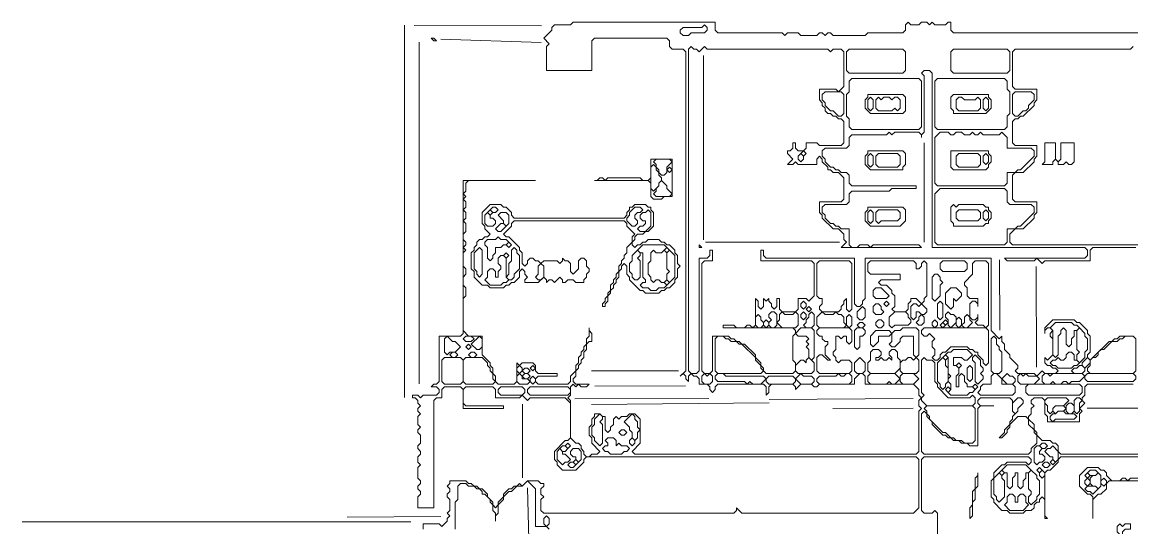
# Model space of a CAD drawing. Extents: x 10 to 1972, y 10 to 1392.
# Drawn here: x 324.4 to 738.5, y 871.5 to 1060 of the extents above; entities that cross this region are included whole.
import ezdxf

# ---------------------------------------------------------------- set-up
doc = ezdxf.new("R2010")
doc.units = 0
for name, color, linetype, lineweight in [('TRACE_CURVE', 6, 'Continuous', 0), ('TRACE_STRAIGHT', 5, 'Continuous', 0), ('TRACE_TEXT_SYMBOL', 6, 'Continuous', 0)]:
    doc.layers.add(name, color=color, linetype=linetype, lineweight=lineweight)

msp = doc.modelspace()

# ---------------------------------------------------------------- linework, layer by layer
at = {"layer": 'TRACE_CURVE', "color": 6}
for points in [[(741, 1056), (672, 1056), (671, 1057), (671, 1060), (670, 1060), (669, 1059), (665, 1059), (664, 1060), (663, 1059), (662, 1060), (660, 1060), (659, 1059), (656, 1059), (655, 1060), (654, 1059), (654, 1057), (653, 1056), (640, 1056), (639, 1055), (627, 1055), (626, 1056), (625, 1056), (624, 1055), (623, 1056), (622, 1056), (621, 1055), (615, 1055), (614, 1056), (610, 1056), (609, 1055), (608, 1056), (584, 1056), (583, 1057), (583, 1060), (530, 1060), (529, 1059), (523, 1059), (522, 1058), (522, 1057), (519, 1054), (521, 1052), (520, 1051), (520, 1042), (537, 1042), (537, 1053)], [(537, 1053), (538, 1054), (565, 1054), (566, 1053), (566, 1051), (567, 1050), (571, 1050), (572, 1049), (572, 930), (570, 928), (571, 929), (572, 928), (572, 927), (573, 926), (573, 928), (574, 929), (575, 928), (576, 928), (577, 927), (577, 925), (580, 925), (581, 924), (581, 923), (582, 922), (583, 923), (583, 924), (584, 925), (601, 925), (602, 924), (602, 921), (603, 922), (603, 924), (604, 925), (612, 925), (613, 924), (613, 923), (615, 925), (619, 925), (620, 924), (621, 924), (622, 925), (635, 925), (635, 927), (637, 929), (638, 929), (639, 928), (639, 925), (657, 925), (659, 923), (659, 921), (660, 920), (659, 919), (659, 917), (660, 916), (659, 915), (659, 900), (658, 899), (553, 899), (552, 900), (555, 903), (555, 912), (553, 914), (551, 914), (550, 913)], [(573, 1050), (574, 1051), (575, 1050), (576, 1050), (577, 1049), (579, 1051), (580, 1050), (625, 1050), (626, 1049), (627, 1050), (630, 1050), (631, 1049), (631, 1036), (629, 1034), (628, 1035), (622, 1035), (622, 1031), (623, 1030), (623, 1029), (624, 1028), (624, 1027), (625, 1026), (626, 1026), (627, 1025), (628, 1025), (629, 1024), (630, 1024), (631, 1023), (631, 1015), (630, 1014), (622, 1014), (621, 1015), (617, 1015), (617, 1013), (616, 1012), (614, 1012), (613, 1013), (613, 1015), (612, 1015), (612, 1013), (611, 1012), (610, 1012), (610, 1011), (612, 1009), (610, 1007), (612, 1007), (613, 1008), (614, 1007), (621, 1007), (621, 1009), (622, 1010), (623, 1009), (623, 1008), (625, 1006), (625, 1005), (626, 1005), (627, 1004), (629, 1004), (631, 1002), (631, 994), (630, 993), (622, 993), (622, 989), (623, 988)], [(591, 946), (590, 947), (586, 947), (586, 946), (612, 946), (613, 945), (613, 944), (612, 943), (612, 934), (613, 933), (613, 930), (612, 929), (602, 929), (601, 930), (601, 931), (600, 932), (600, 933), (598, 935), (598, 936), (594, 940), (593, 940), (592, 941), (591, 941), (590, 942), (589, 942), (588, 943), (582, 943), (582, 930), (581, 929), (579, 929), (578, 930), (578, 970), (579, 971), (582, 971), (582, 975), (581, 975), (581, 973), (580, 972), (577, 972), (577, 930), (576, 929), (574, 929), (573, 930), (573, 1050)], [(743, 977), (694, 977), (693, 978), (693, 981), (695, 983), (698, 983), (702, 987), (702, 988), (703, 989), (703, 993), (695, 993), (694, 994), (694, 1003), (695, 1004), (698, 1004), (702, 1008), (702, 1009), (703, 1010), (703, 1014), (695, 1014), (694, 1015), (694, 1023), (695, 1024), (696, 1024), (697, 1025), (698, 1025), (702, 1029), (702, 1030), (703, 1031), (703, 1035), (695, 1035), (694, 1036), (694, 1049), (695, 1050), (738, 1050), (739, 1051)], [(623, 988), (623, 987), (627, 983), (629, 983), (631, 981), (631, 979), (632, 978), (630, 976), (660, 976), (659, 977), (642, 977), (641, 976), (640, 977), (637, 977), (636, 976), (634, 976), (633, 977), (633, 983), (630, 983), (629, 984), (628, 984), (627, 985), (626, 985), (624, 987), (624, 988), (623, 989), (623, 991), (624, 992), (632, 992), (633, 993), (633, 996), (634, 997), (648, 997), (649, 998), (658, 998), (658, 999), (634, 999), (633, 1000), (633, 1003), (632, 1004), (630, 1004), (629, 1005), (628, 1005), (627, 1006), (626, 1006), (624, 1008), (624, 1009), (623, 1010), (623, 1012), (624, 1013), (632, 1013), (633, 1014), (633, 1017), (634, 1018), (647, 1018), (648, 1019), (649, 1018), (650, 1019), (659, 1019), (660, 1018), (660, 1017), (660, 1018), (661, 1019), (661, 1040)], [(661, 1040), (660, 1041), (661, 1042), (663, 1042), (664, 1041), (664, 976), (721, 976), (722, 975), (722, 973), (721, 972), (691, 972), (692, 971), (702, 971), (703, 972), (705, 970), (706, 971), (723, 971), (723, 975), (724, 976), (740, 976)], [(489, 996), (490, 997), (490, 1000), (491, 1001), (516, 1001), (489, 1001), (489, 944), (488, 943), (480, 943), (480, 926), (479, 925), (478, 925), (477, 924), (479, 924), (480, 923), (480, 922), (479, 921), (474, 921), (473, 920), (472, 921), (470, 921), (470, 920), (471, 920), (472, 919), (472, 918), (473, 917), (472, 916), (472, 915), (473, 914), (472, 913), (472, 910), (473, 909), (472, 908), (472, 907), (473, 906), (473, 903), (472, 902), (472, 901), (473, 900), (473, 899), (472, 898), (472, 896), (473, 895), (472, 894), (472, 890), (473, 889), (473, 888), (472, 887), (472, 886), (473, 885), (473, 884), (472, 883), (472, 879), (478, 879), (478, 919), (479, 920), (481, 920), (481, 923), (482, 924), (488, 924), (489, 923), (489, 916), (504, 916), (504, 917)], [(535, 940), (534, 939), (534, 938), (533, 937), (533, 936), (532, 935), (532, 933), (531, 932), (531, 930), (529, 928), (529, 926), (528, 925), (517, 925), (516, 926), (516, 927), (517, 928), (524, 928), (524, 929), (517, 929), (516, 930), (516, 932), (515, 933), (511, 933), (510, 932), (509, 933), (509, 926), (508, 925), (502, 925), (501, 926), (501, 928), (500, 929), (500, 931), (499, 932), (499, 933), (496, 936), (496, 943), (491, 943), (489, 945), (489, 957), (490, 958), (490, 961), (489, 962), (489, 965), (490, 966), (490, 968), (489, 969), (489, 974), (490, 975), (489, 976), (490, 977), (490, 978), (489, 979), (489, 981), (490, 982), (490, 985), (489, 986), (490, 987), (490, 989), (489, 990), (490, 991), (490, 993), (489, 994), (490, 995), (489, 996)], [(710, 931), (711, 930), (710, 929), (706, 929), (705, 930), (703, 928), (702, 929), (696, 929), (695, 930), (696, 931), (696, 932), (693, 935), (693, 936), (691, 938), (691, 940), (690, 941), (690, 943), (689, 942), (686, 945), (686, 972), (639, 972), (639, 957), (638, 956), (638, 955), (637, 954), (636, 954), (635, 955), (635, 972), (602, 972), (601, 973), (601, 975), (600, 975), (600, 971), (619, 971), (620, 970), (620, 958), (618, 956), (617, 957), (614, 957), (614, 953), (613, 952), (608, 952), (607, 953), (607, 957), (606, 957), (606, 954), (605, 953), (604, 954), (604, 955), (603, 956), (603, 957), (602, 956), (601, 957), (601, 954), (600, 953), (599, 954), (599, 956), (598, 957), (598, 947), (597, 946), (596, 947), (595, 947), (594, 946), (591, 946)], [(739, 943), (734, 943), (733, 942), (732, 942), (731, 941), (730, 941), (723, 934), (722, 935), (722, 936), (723, 937), (723, 943), (722, 944), (722, 945), (719, 948), (718, 948), (717, 949), (709, 949), (706, 946), (706, 944), (706, 945), (707, 946), (708, 946), (709, 945), (708, 944), (708, 943), (709, 942), (709, 936), (707, 934), (706, 935), (706, 933), (707, 932), (708, 932), (709, 931), (710, 931)], [(550, 913), (548, 913), (547, 912), (546, 913), (545, 912), (545, 910), (544, 909), (544, 908), (543, 907), (542, 908), (542, 913), (541, 913), (540, 914), (538, 914), (538, 913), (537, 912), (537, 910), (536, 909), (536, 906), (537, 905), (537, 903), (540, 900), (539, 899), (537, 899), (536, 898), (535, 898), (534, 899), (534, 900), (533, 901), (533, 902), (532, 903), (531, 903), (529, 905), (529, 919), (528, 920), (529, 921), (529, 924), (530, 925), (531, 924), (532, 925), (533, 924), (535, 924), (536, 925), (531, 925), (530, 926), (530, 927), (531, 928), (531, 930), (532, 931), (532, 932), (533, 933), (533, 934), (534, 935), (534, 937), (535, 938), (535, 940), (536, 941), (537, 941), (537, 944), (536, 945), (536, 946), (536, 943), (535, 942), (535, 940)], [(504, 917), (490, 917), (489, 918), (489, 923), (490, 924), (500, 924), (501, 923), (501, 920), (510, 920), (511, 921), (513, 919), (514, 920), (527, 920), (529, 918), (529, 905), (528, 904), (527, 904), (523, 900), (523, 897), (524, 896), (524, 895), (526, 893), (531, 893), (534, 896), (534, 897), (535, 898), (658, 898), (659, 897), (659, 879), (657, 877), (593, 877), (591, 879), (591, 878), (590, 877), (519, 877), (518, 878), (518, 882), (519, 883), (518, 884), (518, 886), (519, 887), (519, 888), (518, 888), (517, 889), (513, 889), (511, 887), (510, 888), (509, 887), (508, 887), (507, 886), (506, 886), (504, 884), (504, 883), (502, 881), (502, 880), (501, 879), (500, 880), (500, 881), (498, 883), (498, 884), (496, 886), (495, 886), (494, 887), (493, 887)], [(712, 899), (711, 900), (711, 902), (710, 903), (709, 903), (708, 904), (705, 904), (703, 906), (703, 907), (702, 908), (702, 910), (700, 912), (700, 913), (701, 914), (701, 916), (702, 917), (701, 918), (701, 919), (702, 920), (705, 920), (706, 919), (706, 914), (707, 913), (707, 911), (719, 911), (719, 914), (720, 915), (719, 916), (721, 918), (720, 919), (720, 920), (721, 921), (721, 924), (722, 925), (739, 925)], [(756, 899), (712, 899)], [(666, 845), (666, 877), (665, 878), (664, 877), (661, 877), (660, 878), (660, 897), (661, 898), (700, 898), (701, 897), (701, 896), (700, 895), (699, 896), (692, 896), (691, 895), (690, 895), (687, 892), (687, 890), (686, 889), (686, 883), (687, 882), (687, 881), (690, 878), (692, 878), (693, 877), (698, 877), (699, 878), (701, 878), (702, 879), (702, 880), (703, 881), (704, 881), (704, 882), (705, 883), (706, 882), (706, 875), (707, 875), (706, 876), (706, 892), (707, 893), (708, 893), (711, 896), (711, 897), (712, 898), (756, 898)], [(493, 887), (492, 888), (491, 888), (490, 889), (484, 889), (484, 888), (483, 887), (484, 886), (484, 885), (483, 884), (483, 883), (484, 882), (484, 878), (483, 877), (484, 876), (483, 875), (483, 874), (481, 872), (480, 873), (474, 873), (474, 871)], [(486, 871), (486, 881), (487, 882), (487, 887), (488, 888), (490, 888), (491, 887), (493, 887), (494, 886), (495, 886), (496, 885), (496, 884), (497, 884), (499, 882), (499, 881), (500, 880), (500, 878), (501, 877), (501, 874), (501, 876), (502, 877), (502, 880), (504, 882), (504, 883), (506, 885), (507, 885), (509, 887), (511, 887), (513, 889), (516, 886), (516, 872), (520, 872), (521, 871)]]:
    msp.add_lwpolyline(points, dxfattribs=at)
for points in [[(578, 1058), (579, 1059), (580, 1058), (580, 1057), (579, 1056), (574, 1056), (573, 1055), (571, 1055), (570, 1056), (570, 1057), (571, 1058)], [(632, 1049), (633, 1050), (653, 1050), (654, 1049), (654, 1042), (653, 1041), (633, 1041), (632, 1042)], [(671, 1049), (672, 1050), (692, 1050), (693, 1049), (693, 1042), (692, 1041), (672, 1041), (671, 1042)], [(633, 1038), (634, 1039), (659, 1039), (660, 1038), (660, 1021), (659, 1020), (634, 1020), (633, 1021), (633, 1024), (632, 1025), (632, 1033), (633, 1034)], [(665, 1038), (666, 1039), (691, 1039), (692, 1038), (692, 1035), (693, 1034), (693, 1026), (692, 1025), (692, 1021), (691, 1020), (666, 1020), (665, 1021)], [(623, 1033), (624, 1034), (630, 1034), (631, 1033), (631, 1026), (630, 1025), (629, 1025), (627, 1027), (626, 1027), (624, 1029), (624, 1030), (623, 1031)], [(694, 1033), (695, 1034), (701, 1034), (702, 1033), (702, 1031), (700, 1029), (700, 1028), (699, 1027), (698, 1027), (696, 1025), (695, 1025), (694, 1026)], [(667, 1019), (670, 1019), (671, 1018), (672, 1018), (673, 1019), (675, 1019), (676, 1018), (678, 1018), (679, 1019), (680, 1018), (681, 1018), (682, 1019), (683, 1018), (689, 1018), (690, 1019), (692, 1017), (692, 1013), (701, 1013), (702, 1012), (702, 1010), (697, 1005), (696, 1005), (695, 1004), (692, 1004), (692, 1000), (691, 999), (666, 999), (665, 1000), (665, 1017)], [(614, 1010), (615, 1011), (616, 1010), (616, 1009), (615, 1008), (614, 1009)], [(615, 1011), (616, 1012), (617, 1011), (616, 1010)], [(667, 998), (691, 998), (692, 997), (692, 993), (693, 992), (701, 992), (702, 991), (702, 989), (697, 984), (696, 984), (695, 983), (692, 983), (692, 978), (691, 977), (666, 977), (665, 978), (665, 996)], [(621, 970), (622, 971), (633, 971), (634, 970), (634, 953), (633, 952), (632, 953), (632, 957), (631, 956), (631, 955), (630, 954), (630, 953), (629, 952), (623, 952), (622, 953), (622, 954), (623, 955), (623, 957), (622, 957), (621, 958)], [(640, 970), (641, 971), (657, 971), (658, 970), (658, 968), (659, 968), (660, 969), (660, 970), (661, 971), (662, 970), (662, 958), (661, 957), (661, 956), (660, 955), (658, 957), (656, 957), (656, 956), (655, 955), (655, 953), (654, 952), (650, 952), (649, 953), (650, 954), (650, 958), (649, 959), (649, 960), (647, 962), (645, 962), (644, 963), (645, 964), (652, 964), (652, 966), (641, 966), (640, 967)], [(667, 970), (668, 971), (676, 971), (677, 970), (677, 968), (676, 967), (668, 967), (667, 968)], [(679, 970), (680, 971), (684, 971), (685, 970), (685, 947), (684, 946), (683, 947), (681, 947), (680, 948), (681, 949), (681, 951), (681, 950), (680, 949), (679, 949), (678, 950), (678, 955), (679, 956), (680, 956), (681, 955), (681, 954), (681, 957), (678, 957), (677, 958), (677, 961), (676, 962), (676, 963), (679, 966)], [(664, 965), (665, 966), (666, 966), (667, 965), (667, 964), (668, 963), (667, 962), (667, 958), (665, 956), (664, 957)], [(642, 960), (643, 961), (645, 961), (648, 958), (647, 957), (643, 957), (642, 958)], [(671, 961), (673, 961), (675, 959), (675, 958), (673, 956), (672, 957), (672, 954), (671, 953), (669, 955), (669, 959)], [(615, 955), (616, 956), (617, 955), (617, 954), (616, 953), (615, 954)], [(617, 953), (618, 954), (619, 953), (618, 952)], [(638, 954), (639, 953), (639, 950), (638, 949), (637, 949), (636, 950), (636, 952)], [(642, 954), (643, 955), (644, 955), (645, 954), (645, 953), (646, 952), (645, 951), (643, 951), (642, 952)], [(646, 955), (647, 956), (648, 955), (647, 954)], [(656, 954), (657, 955), (658, 955), (659, 954), (660, 955), (662, 953), (662, 952), (661, 951), (660, 951), (659, 952), (658, 952), (658, 950), (657, 949), (656, 950)], [(666, 955), (667, 956), (668, 955), (668, 950), (667, 949), (666, 950)], [(598, 950), (599, 951), (600, 950), (600, 949), (601, 948), (601, 947), (600, 946), (599, 946), (598, 947)], [(601, 948), (602, 949), (603, 948), (603, 947), (602, 946), (601, 947)], [(603, 951), (604, 952), (605, 952), (606, 951), (606, 947), (605, 946), (604, 946), (603, 947), (603, 948), (604, 949), (603, 950)], [(607, 951), (608, 952), (609, 951), (612, 951), (613, 952), (614, 951), (614, 947), (613, 946), (608, 946), (606, 948), (607, 949)], [(615, 951), (616, 952), (617, 951), (617, 950), (616, 949), (615, 950)], [(618, 951), (619, 952), (620, 951), (620, 947), (619, 946), (617, 946), (616, 947), (617, 948), (617, 949), (618, 950)], [(623, 952), (624, 951), (627, 951), (628, 952), (629, 951), (630, 951), (631, 950), (631, 948), (632, 947), (631, 946), (622, 946), (621, 947), (621, 950)], [(632, 950), (633, 951), (634, 950), (634, 947), (633, 946), (632, 947)], [(643, 948), (644, 949), (645, 949), (646, 948), (646, 947), (645, 946), (644, 946), (643, 947)], [(650, 952), (654, 952), (655, 951), (655, 950), (656, 949), (656, 948), (655, 947), (650, 947), (649, 946), (648, 947), (648, 950)], [(659, 950), (660, 951), (661, 950), (661, 948), (660, 947), (659, 947), (658, 948), (659, 949)], [(664, 948), (665, 949), (666, 948), (666, 947), (665, 946), (664, 947)], [(668, 948), (669, 949), (670, 948), (669, 947)], [(669, 951), (670, 952), (671, 951), (672, 951), (673, 950), (673, 948), (671, 946), (670, 947), (670, 949), (669, 950)], [(673, 949), (674, 950), (675, 949), (675, 947), (674, 946), (673, 947)], [(676, 950), (677, 951), (678, 950), (678, 949), (679, 948), (677, 946), (676, 946), (675, 947), (676, 948)], [(615, 946), (619, 946), (620, 945), (620, 935), (619, 934), (618, 935), (618, 938), (617, 939), (618, 940), (617, 941), (618, 942), (617, 943), (614, 943), (613, 944)], [(621, 945), (622, 946), (633, 946), (634, 945), (634, 941), (633, 940), (632, 941), (632, 943), (631, 943), (630, 942), (629, 943), (628, 943), (628, 938), (627, 937), (627, 936), (628, 935), (628, 934), (629, 933), (630, 934), (633, 934), (634, 933), (634, 930), (633, 929), (622, 929), (621, 930), (621, 935), (622, 936), (623, 936), (625, 934), (626, 934), (624, 936), (624, 939), (625, 940), (625, 941), (624, 941), (623, 942), (623, 943), (622, 943), (621, 944)], [(635, 945), (636, 946), (638, 946), (639, 945), (639, 944), (638, 943), (637, 943), (637, 939), (636, 938), (635, 939)], [(636, 947), (637, 948), (638, 948), (639, 947), (638, 946), (637, 946)], [(643, 945), (648, 945), (649, 944), (648, 943), (644, 943), (644, 941), (642, 939), (641, 940), (641, 943)], [(652, 945), (653, 946), (658, 946), (659, 945), (659, 936), (658, 935), (657, 936), (657, 943), (653, 943), (652, 942), (652, 941), (650, 939), (649, 939), (648, 940), (649, 941), (649, 944), (650, 945)], [(660, 945), (661, 946), (684, 946), (685, 945), (685, 933), (684, 932), (683, 933), (683, 934), (681, 936), (681, 937), (680, 937), (679, 938), (678, 938), (677, 939), (671, 939), (669, 937), (668, 937), (667, 936), (667, 935), (666, 934), (665, 934), (664, 935), (665, 936), (665, 938), (664, 939), (664, 941), (665, 942), (663, 944), (662, 943), (661, 943), (660, 944)], [(667, 947), (668, 948), (669, 947), (668, 946)], [(710, 948), (716, 948), (717, 947), (718, 947), (719, 946), (718, 945), (717, 945), (717, 943), (716, 942), (716, 940), (715, 939), (714, 940), (714, 945), (713, 946), (712, 945), (712, 944), (711, 943), (711, 936), (710, 935), (709, 936), (709, 945), (708, 946)], [(718, 945), (719, 946), (721, 944), (721, 943), (722, 942), (722, 938), (721, 937), (721, 935), (719, 933), (718, 934), (718, 936), (719, 937), (718, 938)], [(482, 942), (483, 943), (485, 941), (486, 941), (488, 939), (486, 937), (484, 937), (483, 936), (482, 937)], [(489, 942), (490, 943), (492, 943), (493, 942), (492, 941), (490, 941)], [(495, 943), (496, 942), (496, 939), (495, 938), (494, 938), (492, 940)], [(583, 942), (584, 943), (586, 943), (587, 942), (588, 942), (589, 941), (591, 941), (592, 940), (593, 940), (598, 935), (598, 934), (600, 932), (600, 931), (601, 930), (600, 929), (584, 929), (583, 930)], [(686, 942), (687, 943), (688, 942), (688, 940), (689, 939), (689, 938), (690, 937), (690, 930), (689, 929), (687, 929), (686, 930)], [(735, 942), (736, 943), (739, 943), (740, 942), (740, 930), (739, 929), (723, 929), (722, 930), (722, 931), (723, 932), (723, 934), (724, 935), (725, 935), (726, 936), (726, 937), (727, 938), (728, 938), (731, 941), (733, 941), (734, 942)], [(484, 936), (485, 937), (486, 937), (487, 936), (486, 935), (485, 935)], [(490, 939), (491, 940), (492, 939), (491, 938)], [(491, 936), (492, 937), (493, 937), (494, 936), (493, 935), (492, 935)], [(641, 937), (642, 938), (644, 938), (645, 937), (645, 936), (644, 935), (643, 935), (643, 934), (644, 934), (645, 935), (646, 934), (647, 934), (648, 935), (649, 934), (649, 935), (648, 936), (648, 937), (649, 938), (650, 938), (651, 937), (651, 935), (652, 934), (652, 931), (650, 929), (641, 929), (640, 930), (640, 933), (641, 934)], [(668, 935), (669, 936), (670, 935), (669, 934)], [(671, 937), (672, 938), (677, 938), (679, 936), (677, 934), (676, 934), (675, 935), (672, 935), (672, 932), (673, 932), (674, 931), (674, 929), (673, 928), (673, 924), (674, 924), (674, 928), (675, 929), (676, 928), (676, 926), (677, 925), (677, 924), (679, 924), (680, 923), (679, 922), (678, 922), (677, 921), (671, 921), (670, 922), (671, 923), (671, 925), (670, 926), (670, 927), (671, 928), (670, 929), (670, 935), (669, 936), (670, 937)], [(679, 935), (680, 936), (682, 934), (682, 932), (683, 931), (683, 930), (682, 929), (683, 928), (683, 927), (681, 925), (680, 926), (680, 933), (679, 934)], [(714, 936), (715, 937), (716, 937), (717, 936), (717, 934), (718, 934), (719, 933), (718, 932), (717, 932), (716, 931), (711, 931), (710, 932), (709, 932), (708, 933), (709, 934), (710, 934), (711, 935), (712, 934), (713, 934), (714, 935)], [(481, 934), (482, 935), (488, 935), (489, 934), (489, 926), (488, 925), (482, 925), (481, 926)], [(489, 934), (490, 935), (496, 935), (498, 933), (498, 932), (499, 931), (499, 930), (500, 929), (500, 927), (501, 926), (500, 925), (490, 925), (489, 926)], [(509, 931), (510, 932), (511, 931), (511, 930), (510, 929), (509, 930)], [(514, 931), (515, 932), (516, 931), (515, 930)], [(617, 934), (618, 935), (620, 933), (620, 930), (619, 929), (614, 929), (613, 930), (613, 932), (615, 934), (616, 934), (617, 933)], [(637, 935), (639, 933), (639, 930), (638, 929), (636, 929), (635, 930), (635, 933)], [(654, 934), (655, 935), (656, 935), (657, 934), (658, 935), (659, 934), (659, 930), (658, 929), (653, 929), (652, 930), (652, 933), (653, 934)], [(660, 934), (661, 935), (662, 934), (664, 934), (665, 933), (665, 926), (666, 925), (666, 924), (670, 920), (678, 920), (679, 921), (680, 920), (680, 918), (679, 917), (662, 917), (660, 919), (660, 920), (661, 921), (660, 922)], [(668, 935), (669, 934), (669, 932), (670, 931), (670, 926), (669, 925), (669, 924), (668, 923), (667, 924), (667, 925), (666, 926), (666, 933)], [(673, 932), (674, 933), (675, 932), (674, 931)], [(677, 931), (678, 932), (679, 931), (679, 927), (678, 926), (677, 927)], [(718, 931), (719, 932), (720, 932), (721, 931), (721, 930), (720, 929), (717, 929), (716, 930), (717, 931)], [(722, 935), (723, 934), (723, 933), (721, 931), (720, 932), (720, 933)], [(509, 928), (510, 929), (511, 928), (511, 927), (513, 927), (514, 926), (513, 925), (510, 925), (509, 926)], [(511, 930), (512, 931), (513, 931), (514, 930), (513, 929), (512, 929)], [(511, 928), (512, 929), (513, 929), (514, 928), (513, 927), (512, 927)], [(514, 927), (515, 928), (516, 927), (516, 926), (515, 925), (514, 926)], [(578, 928), (579, 929), (580, 928), (581, 929), (582, 928), (582, 926), (581, 925), (579, 925), (578, 926)], [(583, 928), (584, 929), (586, 929), (587, 928), (601, 928), (602, 927), (600, 925), (597, 925), (596, 926), (595, 925), (594, 926), (584, 926), (583, 927)], [(602, 927), (603, 928), (612, 928), (613, 927), (613, 926), (612, 925), (603, 925), (602, 926)], [(615, 929), (616, 928), (619, 928), (620, 927), (620, 926), (619, 925), (615, 925), (613, 927)], [(628, 928), (629, 929), (630, 928), (631, 928), (632, 929), (633, 929), (634, 928), (634, 926), (633, 925), (622, 925), (621, 926), (621, 927), (622, 928)], [(640, 928), (641, 929), (650, 929), (652, 927), (650, 925), (649, 925), (648, 926), (647, 925), (641, 925), (640, 926)], [(652, 928), (653, 929), (657, 929), (659, 927), (657, 925), (653, 925), (652, 926)], [(686, 928), (687, 929), (688, 929), (690, 927), (690, 925), (694, 925), (695, 924), (695, 922), (694, 921), (682, 921), (681, 922), (682, 923), (682, 924), (683, 925), (686, 925)], [(692, 929), (693, 928), (694, 928), (695, 927), (695, 926), (694, 925), (692, 925), (690, 927)], [(696, 928), (697, 929), (698, 928), (699, 929), (700, 928), (703, 928), (704, 927), (702, 925), (697, 925), (696, 926)], [(705, 928), (706, 929), (707, 929), (708, 928), (709, 929), (720, 929), (721, 928), (719, 926), (716, 926), (715, 925), (714, 926), (713, 926), (712, 925), (710, 925), (709, 926), (708, 925), (706, 925), (705, 926)], [(721, 928), (722, 929), (739, 929), (740, 928), (740, 927), (739, 926), (722, 926), (721, 927)], [(502, 923), (503, 924), (511, 924), (512, 923), (512, 922), (511, 921), (503, 921), (502, 922)], [(513, 923), (514, 924), (528, 924), (529, 923), (529, 922), (528, 921), (514, 921), (513, 922)], [(669, 923), (670, 924), (671, 923), (670, 922)], [(679, 924), (680, 925), (681, 924), (680, 923)], [(699, 924), (700, 925), (719, 925), (720, 924), (720, 922), (719, 921), (700, 921), (699, 922)], [(681, 919), (682, 920), (693, 920), (694, 919), (694, 915), (695, 914), (694, 913), (694, 912), (693, 911), (693, 910), (691, 908), (691, 907), (689, 905), (690, 905), (692, 907), (692, 908), (693, 909), (693, 910), (696, 913), (699, 913), (700, 912), (700, 910), (702, 908), (702, 907), (703, 906), (703, 903), (701, 901), (701, 900), (700, 899), (661, 899), (660, 900), (660, 914), (661, 915), (662, 914), (662, 913), (664, 911), (664, 910), (668, 906), (669, 906), (670, 905), (671, 905), (672, 904), (674, 904), (675, 903), (677, 903), (678, 902), (681, 902), (681, 916), (682, 917), (687, 917), (682, 917), (681, 918)], [(696, 920), (697, 920), (698, 919), (698, 918), (696, 916), (696, 915), (695, 914), (694, 915), (694, 918)], [(706, 919), (707, 920), (714, 920), (715, 919), (713, 917), (710, 917), (709, 916), (709, 915), (708, 914), (707, 915), (707, 917), (706, 918)], [(717, 919), (718, 920), (719, 920), (720, 919), (719, 918), (719, 915), (718, 914), (717, 915)], [(661, 916), (662, 917), (679, 917), (680, 916), (680, 904), (679, 903), (676, 903), (675, 904), (673, 904), (672, 905), (671, 905), (669, 907), (668, 907), (663, 912), (663, 913), (662, 914), (662, 915)], [(709, 916), (710, 917), (713, 917), (714, 916), (713, 915), (711, 915), (710, 914), (709, 915)], [(714, 917), (715, 918), (716, 918), (717, 917), (717, 915), (716, 914), (715, 914), (714, 915)], [(540, 914), (541, 913), (541, 912), (540, 911), (541, 910), (541, 903), (540, 902), (538, 904), (538, 905), (537, 906), (537, 909), (538, 910), (538, 912)], [(552, 914), (553, 913), (553, 912), (554, 911), (554, 909), (555, 908), (554, 907), (554, 905), (553, 904), (552, 905), (552, 907), (551, 908), (551, 909), (549, 911)], [(710, 914), (711, 915), (713, 915), (714, 914), (717, 914), (718, 913), (717, 912), (710, 912), (709, 911), (708, 912), (708, 913), (709, 914)], [(547, 907), (548, 908), (549, 908), (550, 907), (549, 906), (548, 906)], [(527, 902), (528, 903), (529, 902), (528, 901)], [(542, 904), (543, 905), (545, 905), (546, 904), (546, 902), (547, 903), (548, 902), (550, 902), (551, 901), (550, 900), (549, 900), (548, 899), (544, 899), (543, 900), (542, 900), (541, 901), (542, 902), (543, 902), (543, 903)], [(551, 904), (552, 905), (553, 904), (553, 903), (552, 902), (551, 903)], [(704, 902), (705, 903), (706, 903), (707, 902), (706, 901), (705, 901)], [(524, 900), (525, 901), (526, 900), (526, 899), (527, 899), (529, 897), (528, 896), (527, 896), (526, 895), (524, 897)], [(525, 901), (526, 902), (527, 902), (528, 901), (527, 900), (526, 900)], [(529, 900), (530, 901), (532, 901), (533, 900), (533, 897), (532, 896), (531, 897), (531, 898), (530, 898), (529, 899)], [(702, 901), (703, 902), (704, 902), (705, 901), (704, 900), (704, 899), (705, 899), (706, 898), (706, 897), (705, 896), (704, 896), (703, 895), (702, 896)], [(708, 901), (709, 902), (711, 900), (711, 897), (710, 896), (709, 897), (709, 898), (708, 898), (706, 900), (707, 901)], [(528, 895), (529, 896), (530, 896), (531, 895), (530, 894), (529, 894)], [(530, 896), (531, 897), (532, 896), (531, 895)], [(692, 895), (699, 895), (701, 893), (700, 892), (699, 892), (699, 890), (698, 889), (698, 887), (697, 886), (696, 887), (696, 892), (695, 892), (695, 891), (694, 890), (694, 887), (693, 886), (692, 887), (692, 892), (691, 892), (690, 893)], [(705, 895), (706, 896), (707, 896), (708, 895), (707, 894), (706, 894)], [(708, 896), (709, 897), (710, 896), (709, 895)], [(689, 892), (690, 891), (690, 890), (691, 889), (691, 883), (689, 881), (688, 882), (688, 883), (687, 884), (687, 890)], [(689, 892), (690, 893), (691, 892), (690, 891)], [(700, 892), (701, 893), (703, 891), (703, 890), (704, 889), (704, 884), (703, 883), (703, 882), (701, 880), (700, 881), (700, 883), (701, 884), (701, 885), (700, 886)], [(703, 893), (704, 894), (705, 893), (704, 892)], [(704, 892), (705, 893), (706, 892), (706, 891), (705, 890), (704, 891)], [(692, 883), (693, 884), (694, 884), (695, 883), (695, 881), (696, 881), (696, 883), (697, 884), (698, 884), (699, 883), (699, 881), (700, 880), (698, 878), (693, 878), (691, 880), (692, 881)], [(519, 875), (520, 876), (521, 875), (521, 873), (520, 872), (519, 873)]]:
    msp.add_lwpolyline(points, close=True, dxfattribs=at)
at = {"layer": 'TRACE_STRAIGHT', "color": 5}
for p, q in [((467.04, 1058.88), (467.04, 920.13)), ((470.63, 1058.81), (518.13, 1058.66)), ((472.52, 925.12), (472.59, 1052.62)), ((480.62, 1053.62), (518.12, 1052.47)), ((578.59, 978.87), (578.62, 1047.63)), ((661, 1015), (661, 978)), ((579.38, 977.94), (629.38, 977.94)), ((689.1, 971.38), (689.2, 945.12)), ((702.86, 968.87), (702.95, 931.37)), ((536.88, 929.98), (569.38, 930.07)), ((538.12, 924.26), (571.88, 924.45)), ((530.62, 919.56), (580.63, 919.69)), ((603.12, 919.33), (656.88, 919.72)), ((511.1, 917.63), (511.1, 890.12)), ((536.88, 917.48), (603.12, 918.05)), ((626.87, 916), (656.88, 916.06)), ((721.87, 916.15), (791.88, 916.1)), ((513, 886.37), (513.71, 857.61)), ((445.62, 875.52), (480.63, 875.76)), ((324.38, 873.66), (469.38, 873.76))]:
    msp.add_line(p, q, dxfattribs=at)
at = {"layer": 'TRACE_TEXT_SYMBOL', "color": 6}
for points in [[(477, 1054), (478, 1053), (479, 1053), (478, 1054)], [(640, 1033), (640, 1032), (639, 1031), (639, 1028), (641, 1026), (653, 1026), (654, 1027), (654, 1032), (653, 1033)], [(640, 1031), (641, 1032), (642, 1031), (642, 1028), (641, 1027), (640, 1028)], [(643, 1031), (644, 1032), (645, 1031), (646, 1032), (648, 1032), (649, 1031), (650, 1032), (651, 1032), (652, 1031), (652, 1028), (651, 1027), (650, 1028), (649, 1027), (644, 1027), (643, 1028)], [(672, 1033), (671, 1032), (671, 1028), (672, 1027), (672, 1026), (684, 1026), (686, 1028), (686, 1031), (685, 1032), (685, 1033)], [(673, 1031), (674, 1032), (675, 1032), (676, 1031), (680, 1031), (681, 1032), (682, 1031), (682, 1028), (681, 1027), (674, 1027), (673, 1028)], [(683, 1031), (684, 1032), (685, 1031), (685, 1028), (684, 1027), (683, 1028)], [(706, 1015), (706, 1008), (705, 1007), (709, 1007), (709, 1008), (710, 1009), (711, 1008), (711, 1007), (713, 1007), (714, 1008), (715, 1007), (716, 1007), (717, 1008), (717, 1015), (712, 1015), (712, 1009), (711, 1008), (710, 1009), (710, 1015)], [(640, 1012), (640, 1011), (639, 1010), (639, 1007), (641, 1005), (653, 1005), (653, 1006), (654, 1007), (654, 1011), (653, 1012)], [(640, 1010), (641, 1011), (642, 1010), (642, 1007), (641, 1006), (640, 1007)], [(643, 1010), (644, 1011), (651, 1011), (652, 1010), (652, 1007), (651, 1006), (644, 1006), (643, 1007)], [(671, 1012), (671, 1006), (672, 1005), (684, 1005), (685, 1006), (685, 1007), (686, 1008), (686, 1010), (685, 1011), (685, 1012)], [(673, 1010), (674, 1011), (681, 1011), (682, 1010), (682, 1007), (681, 1006), (674, 1006), (673, 1007)], [(683, 1010), (684, 1011), (685, 1010), (685, 1008), (684, 1007), (683, 1008)], [(559, 1009), (559, 1002), (558, 1001), (556, 1001), (555, 1002), (543, 1002), (542, 1001), (541, 1002), (540, 1002), (539, 1001), (538, 1001), (558, 1001), (559, 1000), (559, 995), (560, 994), (563, 994), (564, 995), (567, 995), (567, 1009)], [(559, 1006), (560, 1007), (561, 1006), (561, 1005), (562, 1004), (562, 1003), (563, 1002), (563, 1001), (562, 1000), (562, 999), (560, 997), (559, 998)], [(560, 1008), (561, 1009), (566, 1009), (567, 1008), (565, 1006), (565, 1004), (564, 1003), (563, 1003), (562, 1004), (562, 1005), (561, 1006), (561, 1007)], [(565, 1005), (566, 1006), (567, 1005), (566, 1004)], [(562, 1000), (563, 1001), (565, 999), (565, 998), (567, 996), (566, 995), (561, 995), (560, 996), (561, 997), (561, 998), (562, 999)], [(498, 989), (499, 990), (500, 989), (499, 988)], [(499, 990), (500, 991), (501, 991), (502, 990), (501, 989), (500, 989)], [(553, 991), (555, 991), (556, 990), (555, 989), (554, 989), (553, 988), (553, 987), (554, 986), (554, 985), (553, 984), (552, 984), (550, 986), (550, 987), (551, 988), (551, 989)], [(557, 989), (558, 990), (559, 989), (559, 984), (557, 982), (555, 982), (554, 983), (555, 984), (556, 984), (557, 985), (557, 986), (556, 986), (555, 987), (555, 988), (556, 989)], [(640, 991), (640, 990), (639, 989), (639, 986), (641, 984), (652, 984), (654, 986), (654, 990), (653, 991)], [(640, 989), (641, 990), (642, 989), (642, 986), (641, 985), (640, 986)], [(643, 989), (644, 990), (651, 990), (652, 989), (652, 987), (651, 986), (645, 986), (644, 985), (643, 986)], [(672, 992), (671, 991), (671, 986), (672, 985), (672, 984), (683, 984), (684, 985), (685, 985), (685, 986), (686, 987), (686, 989), (685, 990), (685, 991), (684, 991), (683, 992), (674, 992), (673, 991)], [(673, 989), (674, 990), (681, 990), (682, 989), (682, 987), (681, 986), (674, 986), (673, 987)], [(683, 989), (684, 990), (685, 989), (685, 987), (684, 986), (683, 987)], [(497, 988), (498, 989), (499, 988), (499, 987), (500, 987), (501, 986), (501, 985), (500, 984), (498, 984), (497, 985)], [(502, 988), (503, 989), (505, 989), (506, 988), (506, 985), (505, 984), (504, 985), (504, 986)], [(503, 985), (504, 985), (505, 984), (503, 982), (502, 982), (501, 983)], [(501, 979), (502, 980), (503, 979), (505, 979), (506, 978), (505, 977), (504, 977), (503, 976), (501, 976), (501, 974), (500, 973), (500, 972), (499, 971), (498, 972), (498, 976), (497, 977), (497, 978), (498, 979)], [(505, 977), (506, 978), (507, 977), (506, 976)], [(495, 976), (496, 975), (496, 966), (495, 965), (494, 966), (494, 967), (493, 968), (493, 974)], [(504, 973), (505, 974), (506, 973), (505, 972)], [(507, 975), (508, 976), (509, 975), (509, 974), (510, 973), (510, 968), (508, 966), (508, 965), (507, 964), (506, 964), (505, 965), (506, 966), (506, 970), (507, 971)], [(554, 975), (555, 974), (555, 973), (554, 972), (555, 971), (555, 965), (554, 964), (553, 964), (552, 965), (552, 966), (551, 967), (551, 970), (552, 971), (552, 973)], [(556, 977), (564, 977), (565, 976), (563, 974), (561, 974), (560, 975), (559, 974), (559, 971), (558, 970), (558, 966), (559, 965), (559, 964), (560, 963), (561, 964), (562, 964), (563, 963), (564, 963), (565, 962), (564, 961), (562, 961), (561, 960), (559, 960), (558, 961), (556, 961), (555, 962), (556, 963), (557, 963), (557, 964), (556, 965), (556, 974), (555, 974), (554, 975)], [(564, 975), (565, 976), (566, 975), (565, 974)], [(565, 974), (566, 975), (568, 973), (568, 965), (566, 963), (565, 964), (565, 966), (566, 967), (565, 968)], [(577, 977), (577, 976), (578, 976)], [(502, 972), (503, 973), (504, 973), (505, 972), (505, 965), (506, 964), (505, 963), (504, 963), (503, 962), (499, 962), (497, 964), (498, 965), (498, 967), (499, 968), (500, 968), (501, 967), (501, 965), (502, 965), (502, 967), (503, 968), (503, 969), (502, 970)], [(517, 969), (518, 970), (519, 969), (519, 965), (518, 964), (517, 964), (516, 965), (517, 966)], [(564, 963), (565, 964), (566, 963), (565, 962)], [(681, 892), (681, 891), (680, 890), (680, 886), (679, 885), (679, 880), (678, 879), (678, 875), (679, 876), (679, 881), (680, 882), (680, 886), (681, 887)], [(721, 891), (722, 892), (723, 891), (722, 890)], [(722, 892), (723, 893), (725, 893), (726, 892), (725, 891), (723, 891)], [(725, 891), (726, 892), (727, 891), (727, 887), (726, 886), (725, 887), (724, 887), (723, 888), (723, 890), (724, 891)], [(721, 889), (722, 890), (723, 889), (723, 888), (722, 887), (721, 888)], [(721, 886), (722, 887), (725, 887), (726, 886), (724, 884), (723, 885), (722, 885)], [(727, 889), (728, 890), (729, 889), (729, 888), (728, 887), (727, 888)], [(734, 873), (733, 872), (733, 870), (734, 869), (733, 868), (733, 867), (734, 868), (735, 867), (735, 870), (736, 871), (738, 871), (738, 873), (736, 873), (735, 872)]]:
    msp.add_lwpolyline(points, close=True, dxfattribs=at)
for points in [[(499, 992), (496, 989), (496, 985), (497, 984), (497, 983), (499, 981), (498, 980), (497, 980), (496, 979), (495, 979), (494, 978), (494, 977), (493, 976), (493, 975), (492, 974), (492, 968), (493, 967), (493, 965), (496, 962), (498, 962), (499, 961), (504, 961), (505, 962), (506, 962), (507, 963), (508, 963), (510, 965), (510, 967), (511, 968), (512, 967), (512, 966), (513, 965), (512, 964), (512, 963), (517, 963), (519, 965), (520, 964), (520, 963), (521, 964), (522, 964), (523, 963), (525, 965), (526, 964), (526, 963), (527, 963), (528, 964), (530, 964), (531, 963), (534, 963), (534, 964), (535, 965), (535, 966), (536, 967), (536, 968), (535, 969), (535, 971), (534, 972), (533, 972), (532, 971), (532, 968), (530, 966), (529, 967), (529, 970), (528, 971)], [(548, 968), (548, 969), (549, 970), (550, 969), (550, 966), (551, 965), (551, 964), (555, 960), (556, 960), (557, 959), (562, 959), (563, 960), (564, 960), (565, 961), (566, 961), (568, 963), (568, 964), (569, 965), (569, 968), (570, 969), (569, 970), (569, 973), (568, 974), (568, 975), (566, 977), (565, 977), (564, 978), (563, 978), (562, 979), (558, 979), (557, 978), (556, 978), (555, 977), (554, 977), (553, 976), (552, 977), (552, 978), (553, 979), (553, 980), (554, 981), (556, 981), (557, 982), (558, 982), (560, 984), (560, 989), (559, 990), (559, 991), (558, 991), (557, 992), (553, 992), (552, 991), (551, 991), (551, 990), (550, 989), (550, 988), (549, 987), (508, 987), (507, 988), (507, 989), (505, 991), (504, 991), (503, 992), (499, 992)], [(528, 971), (527, 971), (526, 972), (526, 971), (525, 970), (524, 971), (519, 971), (518, 970), (517, 971), (516, 971), (515, 972), (514, 972), (513, 971), (513, 970), (512, 969), (511, 970), (511, 974), (510, 975), (510, 976), (506, 980), (505, 980), (504, 981), (507, 984), (507, 985), (508, 986), (549, 986), (550, 985), (550, 984), (553, 981), (552, 980), (552, 978), (550, 976), (550, 974), (549, 973), (549, 972), (548, 971), (548, 970), (547, 969), (547, 967), (546, 966), (546, 965), (545, 964), (545, 963), (544, 962), (544, 960), (543, 959), (543, 958), (542, 957), (542, 956), (541, 955), (541, 954), (542, 954), (542, 955), (543, 956), (543, 958), (544, 959), (544, 960), (545, 961), (545, 962), (546, 963), (546, 964), (547, 965), (547, 967), (548, 968)], [(804, 890), (738, 890), (737, 889), (736, 890), (735, 890), (734, 889), (731, 889), (729, 891), (729, 892), (728, 893), (727, 893), (726, 894), (722, 894), (719, 891), (719, 887), (722, 884), (723, 884), (724, 883), (724, 875), (724, 882), (726, 884), (727, 884), (729, 886), (729, 888), (730, 889), (837, 889)]]:
    msp.add_lwpolyline(points, dxfattribs=at)

doc.saveas('drawing.dxf')
